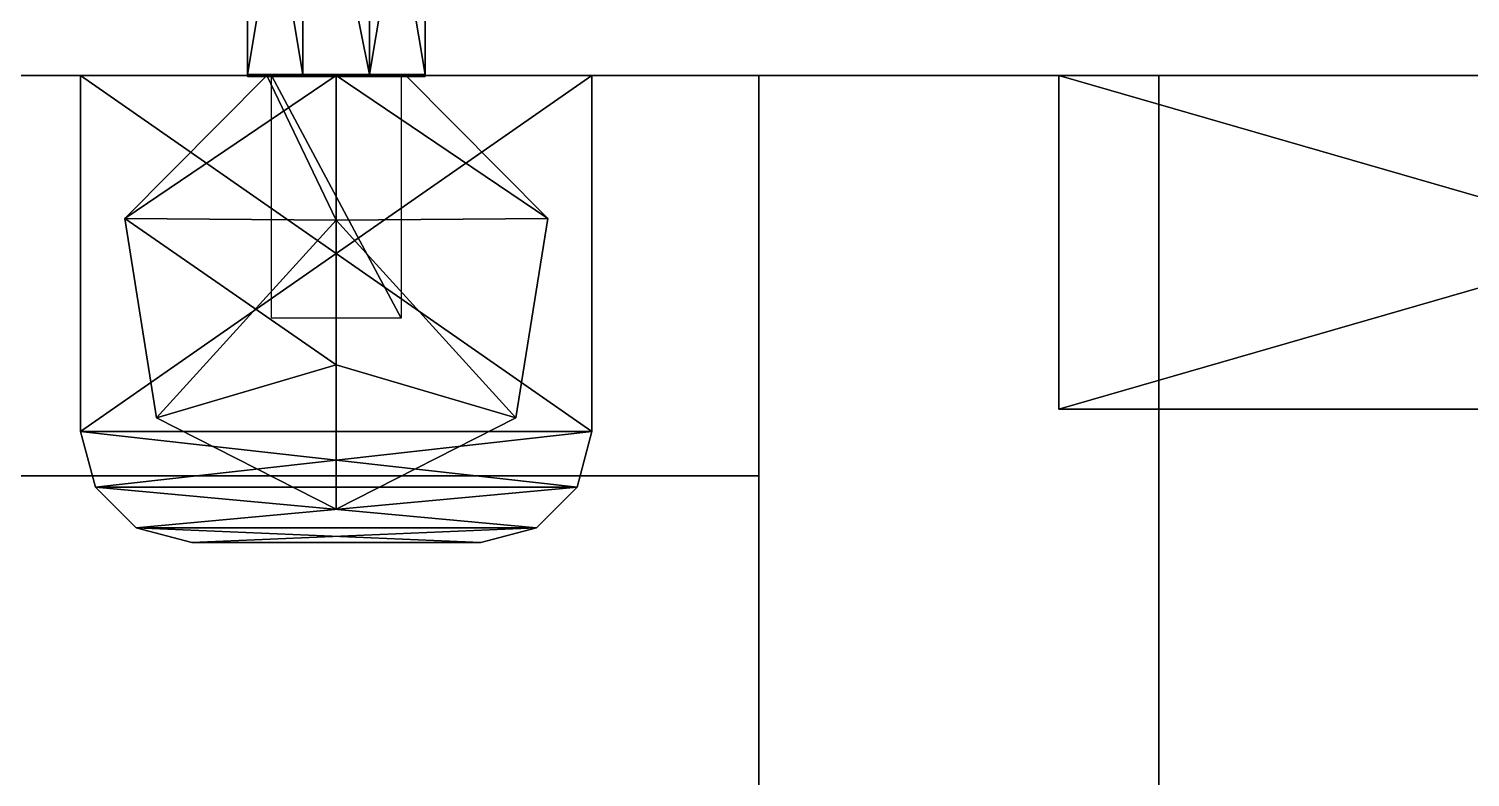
# Model space of a CAD drawing. Extents: x 0 to 4956, y -4930 to 0.
# Drawn here: x 559.2 to 624, y -2623.5 to -2589.9 of the extents above; entities that cross this region are included whole.
import ezdxf

# ---------------------------------------------------------------- set-up
doc = ezdxf.new("R2010")
doc.units = 0
for name, color, linetype in [('LAYER0', 7, 'CONTINUOUS'), ('LAYER144', 7, 'CONTINUOUS'), ('LAYER148', 7, 'CONTINUOUS'), ('LAYER163', 7, 'CONTINUOUS'), ('LAYER216', 7, 'CONTINUOUS'), ('LAYER217', 7, 'CONTINUOUS'), ('LAYER218', 254, 'CONTINUOUS'), ('LAYER244', 7, 'CONTINUOUS'), ('LAYER245', 7, 'CONTINUOUS'), ('LAYER246', 254, 'CONTINUOUS'), ('LAYER373', 253, 'CONTINUOUS'), ('LAYER375', 253, 'CONTINUOUS'), ('LAYER377', 253, 'CONTINUOUS'), ('LAYER379', 253, 'CONTINUOUS'), ('LAYER381', 253, 'CONTINUOUS'), ('LAYER430', 7, 'CONTINUOUS'), ('LAYER431', 7, 'CONTINUOUS')]:
    doc.layers.add(name, color=color, linetype=linetype)

msp = doc.modelspace()

# ---------------------------------------------------------------- linework, layer by layer
at = {"layer": 'LAYER0', "invisible_edges": 1}
for points in [[(4956, 0), (0, -4930), (0, 0), (4956, 0)], [(4956, -4930, 5), (0, 0, 5), (0, -4930, 5), (4956, -4930, 5)], [(0, 0, 5), (4956, -4930, 5), (4956, 0, 5), (0, 0, 5)], [(0, -4930), (4956, 0), (4956, -4930), (0, -4930)]]:
    msp.add_3dface(points, dxfattribs=at)
at = {"layer": 'LAYER144', "invisible_edges": 1}
for points in [[(120, -2592, 5), (670, -2574, 5), (670, -2592, 5), (120, -2592, 5)], [(670, -2574, 5), (120, -2592, 5), (120, -2574, 5), (670, -2574, 5)], [(120, -2574, 2545), (670, -2592, 2545), (670, -2574, 2545), (120, -2574, 2545)], [(670, -2592, 2545), (120, -2574, 2545), (120, -2592, 2545), (670, -2592, 2545)], [(670, -2592, 2545), (120, -2592, 5), (670, -2592, 5), (670, -2592, 2545)], [(120, -2592, 5), (670, -2592, 2545), (120, -2592, 2545), (120, -2592, 5)]]:
    msp.add_3dface(points, dxfattribs=at)
at = {"layer": 'LAYER148', "invisible_edges": 1}
for points in [[(120, -2592, 85), (670, -3372, 85), (120, -3372, 85), (120, -2592, 85)], [(670, -3372, 85), (120, -2592, 85), (670, -2592, 85), (670, -3372, 85)], [(120, -2592, 85), (670, -2592, 103), (670, -2592, 85), (120, -2592, 85)], [(670, -2592, 103), (120, -2592, 85), (120, -2592, 103), (670, -2592, 103)], [(670, -2592, 103), (120, -3372, 103), (670, -3372, 103), (670, -2592, 103)], [(120, -3372, 103), (670, -2592, 103), (120, -2592, 103), (120, -3372, 103)]]:
    msp.add_3dface(points, dxfattribs=at)
at = {"layer": 'LAYER163', "invisible_edges": 1}
for points in [[(120, -3372, 2544), (670, -2592, 2544), (120, -2592, 2544), (120, -3372, 2544)], [(670, -2592, 2544), (120, -3372, 2544), (670, -3372, 2544), (670, -2592, 2544)], [(120, -2592, 2526), (670, -2592, 2544), (670, -2592, 2526), (120, -2592, 2526)], [(670, -2592, 2544), (120, -2592, 2526), (120, -2592, 2544), (670, -2592, 2544)], [(670, -3372, 2526), (120, -2592, 2526), (670, -2592, 2526), (670, -3372, 2526)], [(120, -2592, 2526), (670, -3372, 2526), (120, -3372, 2526), (120, -2592, 2526)]]:
    msp.add_3dface(points, dxfattribs=at)
at = {"layer": 'LAYER216', "invisible_edges": 1}
for points in [[(144.6, -3372, 1989), (610, -2592, 1989), (144.6, -2592, 1989), (144.6, -3372, 1989)], [(610, -2592, 1989), (144.6, -3372, 1989), (610, -3372, 1989), (610, -2592, 1989)], [(144.6, -2592, 1971), (610, -2592, 1989), (610, -2592, 1971), (144.6, -2592, 1971)], [(610, -2592, 1989), (144.6, -2592, 1971), (144.6, -2592, 1989), (610, -2592, 1989)], [(610, -3372, 1971), (144.6, -2592, 1971), (610, -2592, 1971), (610, -3372, 1971)], [(144.6, -2592, 1971), (610, -3372, 1971), (144.6, -3372, 1971), (144.6, -2592, 1971)], [(610, -3372, 1971), (610, -2592, 1989), (610, -3372, 1989), (610, -3372, 1971)], [(610, -2592, 1989), (610, -3372, 1971), (610, -2592, 1971), (610, -2592, 1989)]]:
    msp.add_3dface(points, dxfattribs=at)
at = {"layer": 'LAYER217'}
for points in [[(584.5, -2592, 1969.01), (584.5, -2608, 1969.01), (561.5, -2592, 1969.01), (584.5, -2592, 1969.01)], [(561.5, -2592, 1969.01), (584.5, -2608, 1969.01), (561.5, -2608, 1969.01), (561.5, -2592, 1969.01)], [(584.5, -2592, 1971), (584.5, -2608, 1971), (561.5, -2592, 1971), (584.5, -2592, 1971)], [(561.5, -2592, 1971), (584.5, -2608, 1971), (561.5, -2608, 1971), (561.5, -2592, 1971)], [(561.5, -2608, 1969.01), (561.5, -2592, 1969.01), (561.5, -2608, 1971), (561.5, -2608, 1969.01)], [(561.5, -2608, 1971), (561.5, -2592, 1969.01), (561.5, -2592, 1971), (561.5, -2608, 1971)], [(561.5, -2592, 1969.01), (561.5, -2592, 1971), (584.5, -2592, 1969.01), (561.5, -2592, 1969.01)], [(584.5, -2592, 1969.01), (561.5, -2592, 1971), (584.5, -2592, 1971), (584.5, -2592, 1969.01)], [(561.5, -2608, 1969.01), (561.5, -2592, 1969.01), (584.5, -2608, 1969.01), (561.5, -2608, 1969.01)], [(584.5, -2608, 1969.01), (561.5, -2592, 1969.01), (584.5, -2592, 1969.01), (584.5, -2608, 1969.01)], [(561.5, -2608, 1969.01), (561.5, -2608, 1971), (561.5, -2592, 1969.01), (561.5, -2608, 1969.01)], [(561.5, -2592, 1969.01), (561.5, -2608, 1971), (561.5, -2592, 1971), (561.5, -2592, 1969.01)], [(584.5, -2592, 1969.01), (584.5, -2592, 1971), (561.5, -2592, 1969.01), (584.5, -2592, 1969.01)], [(561.5, -2592, 1969.01), (584.5, -2592, 1971), (561.5, -2592, 1971), (561.5, -2592, 1969.01)], [(584.5, -2608, 1971), (584.5, -2592, 1971), (561.5, -2608, 1971), (584.5, -2608, 1971)], [(561.5, -2608, 1971), (584.5, -2592, 1971), (561.5, -2592, 1971), (561.5, -2608, 1971)], [(563.4824, -2598.431, 1985), (573, -2598.5, 1985), (569.8775, -2592, 1985), (563.4824, -2598.431, 1985)], [(563.4824, -2598.431, 1985), (569.8775, -2592, 1985), (563.4824, -2598.431, 1971), (563.4824, -2598.431, 1985)], [(563.4824, -2598.431, 1971), (569.8775, -2592, 1985), (569.8775, -2592, 1971), (563.4824, -2598.431, 1971)], [(569.8775, -2592, 1971), (569.8775, -2592, 1985), (563.4824, -2598.431, 1971), (569.8775, -2592, 1971)], [(563.4824, -2598.431, 1971), (569.8775, -2592, 1985), (563.4824, -2598.431, 1985), (563.4824, -2598.431, 1971)], [(573, -2598.5, 1985), (563.4824, -2598.431, 1985), (573, -2592, 1985), (573, -2598.5, 1985)], [(573, -2592, 1985), (563.4824, -2598.431, 1985), (569.8775, -2592, 1985), (573, -2592, 1985)], [(576.1225, -2592, 1971), (569.8775, -2592, 1971), (576.1225, -2592, 1985), (576.1225, -2592, 1971)], [(576.1225, -2592, 1985), (569.8775, -2592, 1971), (569.8775, -2592, 1985), (576.1225, -2592, 1985)], [(569.8775, -2592, 1985), (573, -2598.5, 1985), (573, -2592, 1985), (569.8775, -2592, 1985)], [(576.1225, -2592, 1971), (576.1225, -2592, 1985), (569.8775, -2592, 1971), (576.1225, -2592, 1971)], [(569.8775, -2592, 1971), (576.1225, -2592, 1985), (569.8775, -2592, 1985), (569.8775, -2592, 1971)], [(570.0802, -2602.908, 1969), (570.0802, -2592, 1969), (575.9198, -2602.908, 1969), (570.0802, -2602.908, 1969)], [(575.9198, -2602.908, 1969), (570.0802, -2592, 1969), (575.9198, -2592, 1969), (575.9198, -2602.908, 1969)], [(573, -2598.5, 1985), (582.5176, -2598.431, 1985), (573, -2592, 1985), (573, -2598.5, 1985)], [(573, -2592, 1985), (582.5176, -2598.431, 1985), (576.1225, -2592, 1985), (573, -2592, 1985)], [(573, -2598.5, 1985), (582.5176, -2598.431, 1985), (573, -2592, 1985), (573, -2598.5, 1985)], [(573, -2592, 1985), (582.5176, -2598.431, 1985), (576.1225, -2592, 1985), (573, -2592, 1985)], [(576.1225, -2592, 1971), (576.1225, -2592, 1985), (582.5176, -2598.431, 1971), (576.1225, -2592, 1971)], [(582.5176, -2598.431, 1971), (576.1225, -2592, 1985), (582.5176, -2598.431, 1985), (582.5176, -2598.431, 1971)], [(582.5176, -2598.431, 1971), (582.5176, -2598.431, 1985), (576.1225, -2592, 1971), (582.5176, -2598.431, 1971)], [(576.1225, -2592, 1971), (582.5176, -2598.431, 1985), (576.1225, -2592, 1985), (576.1225, -2592, 1971)], [(584.5, -2592, 1969.01), (584.5, -2592, 1971), (584.5, -2608, 1969.01), (584.5, -2592, 1969.01)], [(584.5, -2608, 1969.01), (584.5, -2592, 1971), (584.5, -2608, 1971), (584.5, -2608, 1969.01)], [(584.5, -2608, 1971), (584.5, -2608, 1969.01), (584.5, -2592, 1971), (584.5, -2608, 1971)], [(584.5, -2592, 1971), (584.5, -2608, 1969.01), (584.5, -2592, 1969.01), (584.5, -2592, 1971)], [(564.9165, -2607.387, 1985), (573, -2605, 1985), (563.4824, -2598.431, 1985), (564.9165, -2607.387, 1985)], [(563.4824, -2598.431, 1985), (573, -2605, 1985), (573, -2598.5, 1985), (563.4824, -2598.431, 1985)], [(564.9165, -2607.387, 1985), (563.4824, -2598.431, 1985), (564.9165, -2607.387, 1971), (564.9165, -2607.387, 1985)], [(564.9165, -2607.387, 1971), (563.4824, -2598.431, 1985), (563.4824, -2598.431, 1971), (564.9165, -2607.387, 1971)], [(563.4824, -2598.431, 1971), (563.4824, -2598.431, 1985), (564.9165, -2607.387, 1971), (563.4824, -2598.431, 1971)], [(564.9165, -2607.387, 1971), (563.4824, -2598.431, 1985), (564.9165, -2607.387, 1985), (564.9165, -2607.387, 1971)], [(573, -2598.5, 1985), (564.9165, -2607.387, 1985), (563.4824, -2598.431, 1985), (573, -2598.5, 1985)], [(573, -2605, 1985), (564.9165, -2607.387, 1985), (573, -2598.5, 1985), (573, -2605, 1985)], [(573, -2598.5, 1985), (581.0835, -2607.387, 1985), (582.5176, -2598.431, 1985), (573, -2598.5, 1985)], [(573, -2598.5, 1985), (581.0835, -2607.387, 1985), (582.5176, -2598.431, 1985), (573, -2598.5, 1985)], [(573, -2605, 1985), (581.0835, -2607.387, 1985), (573, -2598.5, 1985), (573, -2605, 1985)], [(573, -2605, 1985), (581.0835, -2607.387, 1985), (573, -2598.5, 1985), (573, -2605, 1985)], [(581.0835, -2607.387, 1971), (582.5176, -2598.431, 1971), (581.0835, -2607.387, 1985), (581.0835, -2607.387, 1971)], [(581.0835, -2607.387, 1985), (582.5176, -2598.431, 1971), (582.5176, -2598.431, 1985), (581.0835, -2607.387, 1985)], [(581.0835, -2607.387, 1971), (581.0835, -2607.387, 1985), (582.5176, -2598.431, 1971), (581.0835, -2607.387, 1971)], [(582.5176, -2598.431, 1971), (581.0835, -2607.387, 1985), (582.5176, -2598.431, 1985), (582.5176, -2598.431, 1971)], [(573, -2611.5, 1985), (573, -2605, 1985), (564.9165, -2607.387, 1985), (573, -2611.5, 1985)], [(573, -2605, 1985), (573, -2611.5, 1985), (564.9165, -2607.387, 1985), (573, -2605, 1985)], [(573, -2611.5, 1985), (581.0835, -2607.387, 1985), (573, -2605, 1985), (573, -2611.5, 1985)], [(573, -2605, 1985), (573, -2611.5, 1985), (581.0835, -2607.387, 1985), (573, -2605, 1985)], [(573, -2611.5, 1985), (564.9165, -2607.387, 1985), (573, -2611.5, 1971), (573, -2611.5, 1985)], [(573, -2611.5, 1971), (564.9165, -2607.387, 1985), (564.9165, -2607.387, 1971), (573, -2611.5, 1971)], [(564.9165, -2607.387, 1971), (564.9165, -2607.387, 1985), (573, -2611.5, 1971), (564.9165, -2607.387, 1971)], [(573, -2611.5, 1971), (564.9165, -2607.387, 1985), (573, -2611.5, 1985), (573, -2611.5, 1971)], [(573, -2611.5, 1971), (581.0835, -2607.387, 1971), (573, -2611.5, 1985), (573, -2611.5, 1971)], [(573, -2611.5, 1985), (581.0835, -2607.387, 1971), (581.0835, -2607.387, 1985), (573, -2611.5, 1985)], [(573, -2611.5, 1971), (573, -2611.5, 1985), (581.0835, -2607.387, 1971), (573, -2611.5, 1971)], [(581.0835, -2607.387, 1971), (573, -2611.5, 1985), (581.0835, -2607.387, 1985), (581.0835, -2607.387, 1971)], [(562.1699, -2610.5, 1971), (561.5, -2608, 1971), (562.1699, -2610.5, 1969.01), (562.1699, -2610.5, 1971)], [(562.1699, -2610.5, 1969.01), (561.5, -2608, 1971), (561.5, -2608, 1969.01), (562.1699, -2610.5, 1969.01)], [(584.5, -2608, 1969.01), (562.1699, -2610.5, 1969.01), (561.5, -2608, 1969.01), (584.5, -2608, 1969.01)], [(562.1699, -2610.5, 1971), (584.5, -2608, 1971), (561.5, -2608, 1971), (562.1699, -2610.5, 1971)], [(584.5, -2608, 1969.01), (561.5, -2608, 1969.01), (583.8301, -2610.5, 1969.01), (584.5, -2608, 1969.01)], [(583.8301, -2610.5, 1969.01), (561.5, -2608, 1969.01), (562.1699, -2610.5, 1969.01), (583.8301, -2610.5, 1969.01)], [(584.5, -2608, 1971), (561.5, -2608, 1971), (583.8301, -2610.5, 1971), (584.5, -2608, 1971)], [(583.8301, -2610.5, 1971), (561.5, -2608, 1971), (562.1699, -2610.5, 1971), (583.8301, -2610.5, 1971)], [(562.1699, -2610.5, 1969.01), (562.1699, -2610.5, 1971), (561.5, -2608, 1969.01), (562.1699, -2610.5, 1969.01)], [(561.5, -2608, 1969.01), (562.1699, -2610.5, 1971), (561.5, -2608, 1971), (561.5, -2608, 1969.01)], [(583.8301, -2610.5, 1969.01), (562.1699, -2610.5, 1969.01), (584.5, -2608, 1969.01), (583.8301, -2610.5, 1969.01)], [(583.8301, -2610.5, 1971), (584.5, -2608, 1971), (562.1699, -2610.5, 1971), (583.8301, -2610.5, 1971)], [(583.8301, -2610.5, 1969.01), (584.5, -2608, 1969.01), (583.8301, -2610.5, 1971), (583.8301, -2610.5, 1969.01)], [(583.8301, -2610.5, 1971), (584.5, -2608, 1969.01), (584.5, -2608, 1971), (583.8301, -2610.5, 1971)], [(583.8301, -2610.5, 1969.01), (583.8301, -2610.5, 1971), (584.5, -2608, 1969.01), (583.8301, -2610.5, 1969.01)], [(584.5, -2608, 1969.01), (583.8301, -2610.5, 1971), (584.5, -2608, 1971), (584.5, -2608, 1969.01)], [(564, -2612.33, 1971), (562.1699, -2610.5, 1971), (564, -2612.33, 1969.01), (564, -2612.33, 1971)], [(564, -2612.33, 1969.01), (562.1699, -2610.5, 1971), (562.1699, -2610.5, 1969.01), (564, -2612.33, 1969.01)], [(564, -2612.33, 1969.01), (562.1699, -2610.5, 1969.01), (582, -2612.33, 1969.01), (564, -2612.33, 1969.01)], [(582, -2612.33, 1969.01), (562.1699, -2610.5, 1969.01), (583.8301, -2610.5, 1969.01), (582, -2612.33, 1969.01)], [(564, -2612.33, 1971), (583.8301, -2610.5, 1971), (562.1699, -2610.5, 1971), (564, -2612.33, 1971)], [(583.8301, -2610.5, 1969.01), (562.1699, -2610.5, 1969.01), (582, -2612.33, 1969.01), (583.8301, -2610.5, 1969.01)], [(582, -2612.33, 1969.01), (562.1699, -2610.5, 1969.01), (564, -2612.33, 1969.01), (582, -2612.33, 1969.01)], [(583.8301, -2610.5, 1971), (562.1699, -2610.5, 1971), (582, -2612.33, 1971), (583.8301, -2610.5, 1971)], [(582, -2612.33, 1971), (562.1699, -2610.5, 1971), (564, -2612.33, 1971), (582, -2612.33, 1971)], [(564, -2612.33, 1969.01), (564, -2612.33, 1971), (562.1699, -2610.5, 1969.01), (564, -2612.33, 1969.01)], [(562.1699, -2610.5, 1969.01), (564, -2612.33, 1971), (562.1699, -2610.5, 1971), (562.1699, -2610.5, 1969.01)], [(582, -2612.33, 1971), (583.8301, -2610.5, 1971), (564, -2612.33, 1971), (582, -2612.33, 1971)], [(582, -2612.33, 1969.01), (583.8301, -2610.5, 1969.01), (582, -2612.33, 1971), (582, -2612.33, 1969.01)], [(582, -2612.33, 1971), (583.8301, -2610.5, 1969.01), (583.8301, -2610.5, 1971), (582, -2612.33, 1971)], [(582, -2612.33, 1969.01), (582, -2612.33, 1971), (583.8301, -2610.5, 1969.01), (582, -2612.33, 1969.01)], [(583.8301, -2610.5, 1969.01), (582, -2612.33, 1971), (583.8301, -2610.5, 1971), (583.8301, -2610.5, 1969.01)], [(566.5, -2613, 1971), (564, -2612.33, 1971), (566.5, -2613, 1969.01), (566.5, -2613, 1971)], [(566.5, -2613, 1969.01), (564, -2612.33, 1971), (564, -2612.33, 1969.01), (566.5, -2613, 1969.01)], [(566.5, -2613, 1969.01), (564, -2612.33, 1969.01), (579.5, -2613, 1969.01), (566.5, -2613, 1969.01)], [(579.5, -2613, 1969.01), (564, -2612.33, 1969.01), (582, -2612.33, 1969.01), (579.5, -2613, 1969.01)], [(566.5, -2613, 1971), (582, -2612.33, 1971), (564, -2612.33, 1971), (566.5, -2613, 1971)], [(582, -2612.33, 1969.01), (564, -2612.33, 1969.01), (579.5, -2613, 1969.01), (582, -2612.33, 1969.01)], [(579.5, -2613, 1969.01), (564, -2612.33, 1969.01), (566.5, -2613, 1969.01), (579.5, -2613, 1969.01)], [(582, -2612.33, 1971), (564, -2612.33, 1971), (579.5, -2613, 1971), (582, -2612.33, 1971)], [(579.5, -2613, 1971), (564, -2612.33, 1971), (566.5, -2613, 1971), (579.5, -2613, 1971)], [(566.5, -2613, 1969.01), (566.5, -2613, 1971), (564, -2612.33, 1969.01), (566.5, -2613, 1969.01)], [(564, -2612.33, 1969.01), (566.5, -2613, 1971), (564, -2612.33, 1971), (564, -2612.33, 1969.01)], [(579.5, -2613, 1971), (582, -2612.33, 1971), (566.5, -2613, 1971), (579.5, -2613, 1971)], [(579.5, -2613, 1969.01), (582, -2612.33, 1969.01), (579.5, -2613, 1971), (579.5, -2613, 1969.01)], [(579.5, -2613, 1971), (582, -2612.33, 1969.01), (582, -2612.33, 1971), (579.5, -2613, 1971)], [(579.5, -2613, 1969.01), (579.5, -2613, 1971), (582, -2612.33, 1969.01), (579.5, -2613, 1969.01)], [(582, -2612.33, 1969.01), (579.5, -2613, 1971), (582, -2612.33, 1971), (582, -2612.33, 1969.01)], [(579.5, -2613, 1971), (579.5, -2613, 1969.01), (566.5, -2613, 1971), (579.5, -2613, 1971)], [(566.5, -2613, 1971), (579.5, -2613, 1969.01), (566.5, -2613, 1969.01), (566.5, -2613, 1971)], [(579.5, -2613, 1969.01), (579.5, -2613, 1971), (566.5, -2613, 1969.01), (579.5, -2613, 1969.01)], [(566.5, -2613, 1969.01), (579.5, -2613, 1971), (566.5, -2613, 1971), (566.5, -2613, 1969.01)]]:
    msp.add_3dface(points, dxfattribs=at)
at = {"layer": 'LAYER218'}
for points in [[(571.5, -2577.05, 1979.83), (569, -2577.05, 1976.5), (571.5, -2591.95, 1979.83), (571.5, -2577.05, 1979.83)], [(571.5, -2591.95, 1979.83), (569, -2577.05, 1976.5), (569, -2591.95, 1976.5), (571.5, -2591.95, 1979.83)], [(569, -2577.05, 1976.5), (571.5, -2577.05, 1973.17), (569, -2591.95, 1976.5), (569, -2577.05, 1976.5)], [(569, -2591.95, 1976.5), (571.5, -2577.05, 1973.17), (571.5, -2591.95, 1973.17), (569, -2591.95, 1976.5)], [(571.5, -2591.95, 1979.83), (574.5, -2591.95, 1979.83), (571.5, -2577.05, 1979.83), (571.5, -2591.95, 1979.83)], [(571.5, -2577.05, 1979.83), (574.5, -2591.95, 1979.83), (574.5, -2577.05, 1979.83), (571.5, -2577.05, 1979.83)], [(574.5, -2577.05, 1973.17), (574.5, -2591.95, 1973.17), (571.5, -2577.05, 1973.17), (574.5, -2577.05, 1973.17)], [(571.5, -2577.05, 1973.17), (574.5, -2591.95, 1973.17), (571.5, -2591.95, 1973.17), (571.5, -2577.05, 1973.17)], [(574.5, -2591.95, 1979.83), (577, -2591.95, 1976.5), (574.5, -2577.05, 1979.83), (574.5, -2591.95, 1979.83)], [(574.5, -2577.05, 1979.83), (577, -2591.95, 1976.5), (577, -2577.05, 1976.5), (574.5, -2577.05, 1979.83)], [(577, -2591.95, 1976.5), (574.5, -2591.95, 1973.17), (577, -2577.05, 1976.5), (577, -2591.95, 1976.5)], [(577, -2577.05, 1976.5), (574.5, -2591.95, 1973.17), (574.5, -2577.05, 1973.17), (577, -2577.05, 1976.5)], [(571.5, -2591.95, 1979.83), (569, -2591.95, 1976.5), (571.5, -2592.05, 1979.83), (571.5, -2591.95, 1979.83)], [(571.5, -2592.05, 1979.83), (569, -2591.95, 1976.5), (569, -2592.05, 1976.5), (571.5, -2592.05, 1979.83)], [(569, -2591.95, 1976.5), (571.5, -2591.95, 1973.17), (569, -2592.05, 1976.5), (569, -2591.95, 1976.5)], [(569, -2592.05, 1976.5), (571.5, -2591.95, 1973.17), (571.5, -2592.05, 1973.17), (569, -2592.05, 1976.5)], [(577, -2591.95, 1972.5), (577, -2592.05, 1972.5), (569, -2591.95, 1972.5), (577, -2591.95, 1972.5)], [(569, -2591.95, 1972.5), (577, -2592.05, 1972.5), (569, -2592.05, 1972.5), (569, -2591.95, 1972.5)], [(569, -2591.95, 1980.5), (569, -2592.05, 1980.5), (577, -2591.95, 1980.5), (569, -2591.95, 1980.5)], [(577, -2591.95, 1980.5), (569, -2592.05, 1980.5), (577, -2592.05, 1980.5), (577, -2591.95, 1980.5)], [(569, -2592.05, 1972.5), (569, -2592.05, 1980.5), (569, -2591.95, 1972.5), (569, -2592.05, 1972.5)], [(569, -2591.95, 1972.5), (569, -2592.05, 1980.5), (569, -2591.95, 1980.5), (569, -2591.95, 1972.5)], [(577, -2591.95, 1980.5), (577, -2591.95, 1972.5), (569, -2591.95, 1980.5), (577, -2591.95, 1980.5)], [(569, -2591.95, 1980.5), (577, -2591.95, 1972.5), (569, -2591.95, 1972.5), (569, -2591.95, 1980.5)], [(569, -2592.05, 1980.5), (569, -2592.05, 1972.5), (577, -2592.05, 1980.5), (569, -2592.05, 1980.5)], [(577, -2592.05, 1980.5), (569, -2592.05, 1972.5), (577, -2592.05, 1972.5), (577, -2592.05, 1980.5)], [(574.5, -2592.05, 1979.83), (574.5, -2591.95, 1979.83), (571.5, -2592.05, 1979.83), (574.5, -2592.05, 1979.83)], [(571.5, -2592.05, 1979.83), (574.5, -2591.95, 1979.83), (571.5, -2591.95, 1979.83), (571.5, -2592.05, 1979.83)], [(574.5, -2591.95, 1973.17), (574.5, -2592.05, 1973.17), (571.5, -2591.95, 1973.17), (574.5, -2591.95, 1973.17)], [(571.5, -2591.95, 1973.17), (574.5, -2592.05, 1973.17), (571.5, -2592.05, 1973.17), (571.5, -2591.95, 1973.17)], [(574.5, -2592.05, 1979.83), (577, -2592.05, 1976.5), (574.5, -2591.95, 1979.83), (574.5, -2592.05, 1979.83)], [(574.5, -2591.95, 1979.83), (577, -2592.05, 1976.5), (577, -2591.95, 1976.5), (574.5, -2591.95, 1979.83)], [(577, -2592.05, 1976.5), (574.5, -2592.05, 1973.17), (577, -2591.95, 1976.5), (577, -2592.05, 1976.5)], [(577, -2591.95, 1976.5), (574.5, -2592.05, 1973.17), (574.5, -2591.95, 1973.17), (577, -2591.95, 1976.5)], [(577, -2592.05, 1980.5), (577, -2592.05, 1972.5), (577, -2591.95, 1980.5), (577, -2592.05, 1980.5)], [(577, -2591.95, 1980.5), (577, -2592.05, 1972.5), (577, -2591.95, 1972.5), (577, -2591.95, 1980.5)]]:
    msp.add_3dface(points, dxfattribs=at)
at = {"layer": 'LAYER244', "invisible_edges": 1}
for points in [[(144.6, -3372, 871), (610, -2592, 871), (144.6, -2592, 871), (144.6, -3372, 871)], [(610, -2592, 871), (144.6, -3372, 871), (610, -3372, 871), (610, -2592, 871)], [(144.6, -2592, 853), (610, -2592, 871), (610, -2592, 853), (144.6, -2592, 853)], [(610, -2592, 871), (144.6, -2592, 853), (144.6, -2592, 871), (610, -2592, 871)], [(610, -3372, 853), (144.6, -2592, 853), (610, -2592, 853), (610, -3372, 853)], [(144.6, -2592, 853), (610, -3372, 853), (144.6, -3372, 853), (144.6, -2592, 853)], [(610, -3372, 853), (610, -2592, 871), (610, -3372, 871), (610, -3372, 853)], [(610, -2592, 871), (610, -3372, 853), (610, -2592, 853), (610, -2592, 871)]]:
    msp.add_3dface(points, dxfattribs=at)
at = {"layer": 'LAYER245'}
for points in [[(584.5, -2592, 851.01), (584.5, -2608, 851.01), (561.5, -2592, 851.01), (584.5, -2592, 851.01)], [(561.5, -2592, 851.01), (584.5, -2608, 851.01), (561.5, -2608, 851.01), (561.5, -2592, 851.01)], [(584.5, -2592, 853), (584.5, -2608, 853), (561.5, -2592, 853), (584.5, -2592, 853)], [(561.5, -2592, 853), (584.5, -2608, 853), (561.5, -2608, 853), (561.5, -2592, 853)], [(561.5, -2608, 851.01), (561.5, -2592, 851.01), (561.5, -2608, 853), (561.5, -2608, 851.01)], [(561.5, -2608, 853), (561.5, -2592, 851.01), (561.5, -2592, 853), (561.5, -2608, 853)], [(561.5, -2592, 851.01), (561.5, -2592, 853), (584.5, -2592, 851.01), (561.5, -2592, 851.01)], [(584.5, -2592, 851.01), (561.5, -2592, 853), (584.5, -2592, 853), (584.5, -2592, 851.01)], [(561.5, -2608, 851.01), (561.5, -2592, 851.01), (584.5, -2608, 851.01), (561.5, -2608, 851.01)], [(584.5, -2608, 851.01), (561.5, -2592, 851.01), (584.5, -2592, 851.01), (584.5, -2608, 851.01)], [(561.5, -2608, 851.01), (561.5, -2608, 853), (561.5, -2592, 851.01), (561.5, -2608, 851.01)], [(561.5, -2592, 851.01), (561.5, -2608, 853), (561.5, -2592, 853), (561.5, -2592, 851.01)], [(584.5, -2592, 851.01), (584.5, -2592, 853), (561.5, -2592, 851.01), (584.5, -2592, 851.01)], [(561.5, -2592, 851.01), (584.5, -2592, 853), (561.5, -2592, 853), (561.5, -2592, 851.01)], [(584.5, -2608, 853), (584.5, -2592, 853), (561.5, -2608, 853), (584.5, -2608, 853)], [(561.5, -2608, 853), (584.5, -2592, 853), (561.5, -2592, 853), (561.5, -2608, 853)], [(563.4824, -2598.431, 867), (573, -2598.5, 867), (569.8775, -2592, 867), (563.4824, -2598.431, 867)], [(563.4824, -2598.431, 867), (569.8775, -2592, 867), (563.4824, -2598.431, 853), (563.4824, -2598.431, 867)], [(563.4824, -2598.431, 853), (569.8775, -2592, 867), (569.8775, -2592, 853), (563.4824, -2598.431, 853)], [(569.8775, -2592, 853), (569.8775, -2592, 867), (563.4824, -2598.431, 853), (569.8775, -2592, 853)], [(563.4824, -2598.431, 853), (569.8775, -2592, 867), (563.4824, -2598.431, 867), (563.4824, -2598.431, 853)], [(573, -2598.5, 867), (563.4824, -2598.431, 867), (573, -2592, 867), (573, -2598.5, 867)], [(573, -2592, 867), (563.4824, -2598.431, 867), (569.8775, -2592, 867), (573, -2592, 867)], [(576.1225, -2592, 853), (569.8775, -2592, 853), (576.1225, -2592, 867), (576.1225, -2592, 853)], [(576.1225, -2592, 867), (569.8775, -2592, 853), (569.8775, -2592, 867), (576.1225, -2592, 867)], [(569.8775, -2592, 867), (573, -2598.5, 867), (573, -2592, 867), (569.8775, -2592, 867)], [(576.1225, -2592, 853), (576.1225, -2592, 867), (569.8775, -2592, 853), (576.1225, -2592, 853)], [(569.8775, -2592, 853), (576.1225, -2592, 867), (569.8775, -2592, 867), (569.8775, -2592, 853)], [(570.0802, -2602.908, 851), (570.0802, -2592, 851), (575.9198, -2602.908, 851), (570.0802, -2602.908, 851)], [(575.9198, -2602.908, 851), (570.0802, -2592, 851), (575.9198, -2592, 851), (575.9198, -2602.908, 851)], [(573, -2598.5, 867), (582.5176, -2598.431, 867), (573, -2592, 867), (573, -2598.5, 867)], [(573, -2592, 867), (582.5176, -2598.431, 867), (576.1225, -2592, 867), (573, -2592, 867)], [(573, -2598.5, 867), (582.5176, -2598.431, 867), (573, -2592, 867), (573, -2598.5, 867)], [(573, -2592, 867), (582.5176, -2598.431, 867), (576.1225, -2592, 867), (573, -2592, 867)], [(576.1225, -2592, 853), (576.1225, -2592, 867), (582.5176, -2598.431, 853), (576.1225, -2592, 853)], [(582.5176, -2598.431, 853), (576.1225, -2592, 867), (582.5176, -2598.431, 867), (582.5176, -2598.431, 853)], [(582.5176, -2598.431, 853), (582.5176, -2598.431, 867), (576.1225, -2592, 853), (582.5176, -2598.431, 853)], [(576.1225, -2592, 853), (582.5176, -2598.431, 867), (576.1225, -2592, 867), (576.1225, -2592, 853)], [(584.5, -2592, 851.01), (584.5, -2592, 853), (584.5, -2608, 851.01), (584.5, -2592, 851.01)], [(584.5, -2608, 851.01), (584.5, -2592, 853), (584.5, -2608, 853), (584.5, -2608, 851.01)], [(584.5, -2608, 853), (584.5, -2608, 851.01), (584.5, -2592, 853), (584.5, -2608, 853)], [(584.5, -2592, 853), (584.5, -2608, 851.01), (584.5, -2592, 851.01), (584.5, -2592, 853)], [(564.9165, -2607.387, 867), (573, -2605, 867), (563.4824, -2598.431, 867), (564.9165, -2607.387, 867)], [(563.4824, -2598.431, 867), (573, -2605, 867), (573, -2598.5, 867), (563.4824, -2598.431, 867)], [(564.9165, -2607.387, 867), (563.4824, -2598.431, 867), (564.9165, -2607.387, 853), (564.9165, -2607.387, 867)], [(564.9165, -2607.387, 853), (563.4824, -2598.431, 867), (563.4824, -2598.431, 853), (564.9165, -2607.387, 853)], [(563.4824, -2598.431, 853), (563.4824, -2598.431, 867), (564.9165, -2607.387, 853), (563.4824, -2598.431, 853)], [(564.9165, -2607.387, 853), (563.4824, -2598.431, 867), (564.9165, -2607.387, 867), (564.9165, -2607.387, 853)], [(573, -2598.5, 867), (564.9165, -2607.387, 867), (563.4824, -2598.431, 867), (573, -2598.5, 867)], [(573, -2605, 867), (564.9165, -2607.387, 867), (573, -2598.5, 867), (573, -2605, 867)], [(573, -2598.5, 867), (581.0835, -2607.387, 867), (582.5176, -2598.431, 867), (573, -2598.5, 867)], [(573, -2598.5, 867), (581.0835, -2607.387, 867), (582.5176, -2598.431, 867), (573, -2598.5, 867)], [(573, -2605, 867), (581.0835, -2607.387, 867), (573, -2598.5, 867), (573, -2605, 867)], [(573, -2605, 867), (581.0835, -2607.387, 867), (573, -2598.5, 867), (573, -2605, 867)], [(581.0835, -2607.387, 853), (582.5176, -2598.431, 853), (581.0835, -2607.387, 867), (581.0835, -2607.387, 853)], [(581.0835, -2607.387, 867), (582.5176, -2598.431, 853), (582.5176, -2598.431, 867), (581.0835, -2607.387, 867)], [(581.0835, -2607.387, 853), (581.0835, -2607.387, 867), (582.5176, -2598.431, 853), (581.0835, -2607.387, 853)], [(582.5176, -2598.431, 853), (581.0835, -2607.387, 867), (582.5176, -2598.431, 867), (582.5176, -2598.431, 853)], [(573, -2611.5, 867), (573, -2605, 867), (564.9165, -2607.387, 867), (573, -2611.5, 867)], [(573, -2605, 867), (573, -2611.5, 867), (564.9165, -2607.387, 867), (573, -2605, 867)], [(573, -2611.5, 867), (581.0835, -2607.387, 867), (573, -2605, 867), (573, -2611.5, 867)], [(573, -2605, 867), (573, -2611.5, 867), (581.0835, -2607.387, 867), (573, -2605, 867)], [(573, -2611.5, 867), (564.9165, -2607.387, 867), (573, -2611.5, 853), (573, -2611.5, 867)], [(573, -2611.5, 853), (564.9165, -2607.387, 867), (564.9165, -2607.387, 853), (573, -2611.5, 853)], [(564.9165, -2607.387, 853), (564.9165, -2607.387, 867), (573, -2611.5, 853), (564.9165, -2607.387, 853)], [(573, -2611.5, 853), (564.9165, -2607.387, 867), (573, -2611.5, 867), (573, -2611.5, 853)], [(573, -2611.5, 853), (581.0835, -2607.387, 853), (573, -2611.5, 867), (573, -2611.5, 853)], [(573, -2611.5, 867), (581.0835, -2607.387, 853), (581.0835, -2607.387, 867), (573, -2611.5, 867)], [(573, -2611.5, 853), (573, -2611.5, 867), (581.0835, -2607.387, 853), (573, -2611.5, 853)], [(581.0835, -2607.387, 853), (573, -2611.5, 867), (581.0835, -2607.387, 867), (581.0835, -2607.387, 853)], [(562.1699, -2610.5, 853), (561.5, -2608, 853), (562.1699, -2610.5, 851.01), (562.1699, -2610.5, 853)], [(562.1699, -2610.5, 851.01), (561.5, -2608, 853), (561.5, -2608, 851.01), (562.1699, -2610.5, 851.01)], [(584.5, -2608, 851.01), (562.1699, -2610.5, 851.01), (561.5, -2608, 851.01), (584.5, -2608, 851.01)], [(562.1699, -2610.5, 853), (584.5, -2608, 853), (561.5, -2608, 853), (562.1699, -2610.5, 853)], [(584.5, -2608, 851.01), (561.5, -2608, 851.01), (583.8301, -2610.5, 851.01), (584.5, -2608, 851.01)], [(583.8301, -2610.5, 851.01), (561.5, -2608, 851.01), (562.1699, -2610.5, 851.01), (583.8301, -2610.5, 851.01)], [(584.5, -2608, 853), (561.5, -2608, 853), (583.8301, -2610.5, 853), (584.5, -2608, 853)], [(583.8301, -2610.5, 853), (561.5, -2608, 853), (562.1699, -2610.5, 853), (583.8301, -2610.5, 853)], [(562.1699, -2610.5, 851.01), (562.1699, -2610.5, 853), (561.5, -2608, 851.01), (562.1699, -2610.5, 851.01)], [(561.5, -2608, 851.01), (562.1699, -2610.5, 853), (561.5, -2608, 853), (561.5, -2608, 851.01)], [(583.8301, -2610.5, 851.01), (562.1699, -2610.5, 851.01), (584.5, -2608, 851.01), (583.8301, -2610.5, 851.01)], [(583.8301, -2610.5, 853), (584.5, -2608, 853), (562.1699, -2610.5, 853), (583.8301, -2610.5, 853)], [(583.8301, -2610.5, 851.01), (584.5, -2608, 851.01), (583.8301, -2610.5, 853), (583.8301, -2610.5, 851.01)], [(583.8301, -2610.5, 853), (584.5, -2608, 851.01), (584.5, -2608, 853), (583.8301, -2610.5, 853)], [(583.8301, -2610.5, 851.01), (583.8301, -2610.5, 853), (584.5, -2608, 851.01), (583.8301, -2610.5, 851.01)], [(584.5, -2608, 851.01), (583.8301, -2610.5, 853), (584.5, -2608, 853), (584.5, -2608, 851.01)], [(564, -2612.33, 853), (562.1699, -2610.5, 853), (564, -2612.33, 851.01), (564, -2612.33, 853)], [(564, -2612.33, 851.01), (562.1699, -2610.5, 853), (562.1699, -2610.5, 851.01), (564, -2612.33, 851.01)], [(564, -2612.33, 851.01), (562.1699, -2610.5, 851.01), (582, -2612.33, 851.01), (564, -2612.33, 851.01)], [(582, -2612.33, 851.01), (562.1699, -2610.5, 851.01), (583.8301, -2610.5, 851.01), (582, -2612.33, 851.01)], [(564, -2612.33, 853), (583.8301, -2610.5, 853), (562.1699, -2610.5, 853), (564, -2612.33, 853)], [(583.8301, -2610.5, 851.01), (562.1699, -2610.5, 851.01), (582, -2612.33, 851.01), (583.8301, -2610.5, 851.01)], [(582, -2612.33, 851.01), (562.1699, -2610.5, 851.01), (564, -2612.33, 851.01), (582, -2612.33, 851.01)], [(583.8301, -2610.5, 853), (562.1699, -2610.5, 853), (582, -2612.33, 853), (583.8301, -2610.5, 853)], [(582, -2612.33, 853), (562.1699, -2610.5, 853), (564, -2612.33, 853), (582, -2612.33, 853)], [(564, -2612.33, 851.01), (564, -2612.33, 853), (562.1699, -2610.5, 851.01), (564, -2612.33, 851.01)], [(562.1699, -2610.5, 851.01), (564, -2612.33, 853), (562.1699, -2610.5, 853), (562.1699, -2610.5, 851.01)], [(582, -2612.33, 853), (583.8301, -2610.5, 853), (564, -2612.33, 853), (582, -2612.33, 853)], [(582, -2612.33, 851.01), (583.8301, -2610.5, 851.01), (582, -2612.33, 853), (582, -2612.33, 851.01)], [(582, -2612.33, 853), (583.8301, -2610.5, 851.01), (583.8301, -2610.5, 853), (582, -2612.33, 853)], [(582, -2612.33, 851.01), (582, -2612.33, 853), (583.8301, -2610.5, 851.01), (582, -2612.33, 851.01)], [(583.8301, -2610.5, 851.01), (582, -2612.33, 853), (583.8301, -2610.5, 853), (583.8301, -2610.5, 851.01)], [(566.5, -2613, 853), (564, -2612.33, 853), (566.5, -2613, 851.01), (566.5, -2613, 853)], [(566.5, -2613, 851.01), (564, -2612.33, 853), (564, -2612.33, 851.01), (566.5, -2613, 851.01)], [(566.5, -2613, 851.01), (564, -2612.33, 851.01), (579.5, -2613, 851.01), (566.5, -2613, 851.01)], [(579.5, -2613, 851.01), (564, -2612.33, 851.01), (582, -2612.33, 851.01), (579.5, -2613, 851.01)], [(566.5, -2613, 853), (582, -2612.33, 853), (564, -2612.33, 853), (566.5, -2613, 853)], [(582, -2612.33, 851.01), (564, -2612.33, 851.01), (579.5, -2613, 851.01), (582, -2612.33, 851.01)], [(579.5, -2613, 851.01), (564, -2612.33, 851.01), (566.5, -2613, 851.01), (579.5, -2613, 851.01)], [(582, -2612.33, 853), (564, -2612.33, 853), (579.5, -2613, 853), (582, -2612.33, 853)], [(579.5, -2613, 853), (564, -2612.33, 853), (566.5, -2613, 853), (579.5, -2613, 853)], [(566.5, -2613, 851.01), (566.5, -2613, 853), (564, -2612.33, 851.01), (566.5, -2613, 851.01)], [(564, -2612.33, 851.01), (566.5, -2613, 853), (564, -2612.33, 853), (564, -2612.33, 851.01)], [(579.5, -2613, 853), (582, -2612.33, 853), (566.5, -2613, 853), (579.5, -2613, 853)], [(579.5, -2613, 851.01), (582, -2612.33, 851.01), (579.5, -2613, 853), (579.5, -2613, 851.01)], [(579.5, -2613, 853), (582, -2612.33, 851.01), (582, -2612.33, 853), (579.5, -2613, 853)], [(579.5, -2613, 851.01), (579.5, -2613, 853), (582, -2612.33, 851.01), (579.5, -2613, 851.01)], [(582, -2612.33, 851.01), (579.5, -2613, 853), (582, -2612.33, 853), (582, -2612.33, 851.01)], [(579.5, -2613, 853), (579.5, -2613, 851.01), (566.5, -2613, 853), (579.5, -2613, 853)], [(566.5, -2613, 853), (579.5, -2613, 851.01), (566.5, -2613, 851.01), (566.5, -2613, 853)], [(579.5, -2613, 851.01), (579.5, -2613, 853), (566.5, -2613, 851.01), (579.5, -2613, 851.01)], [(566.5, -2613, 851.01), (579.5, -2613, 853), (566.5, -2613, 853), (566.5, -2613, 851.01)]]:
    msp.add_3dface(points, dxfattribs=at)
at = {"layer": 'LAYER246'}
for points in [[(571.5, -2577.05, 861.8301), (569, -2577.05, 858.5), (571.5, -2591.95, 861.8301), (571.5, -2577.05, 861.8301)], [(571.5, -2591.95, 861.8301), (569, -2577.05, 858.5), (569, -2591.95, 858.5), (571.5, -2591.95, 861.8301)], [(569, -2577.05, 858.5), (571.5, -2577.05, 855.1699), (569, -2591.95, 858.5), (569, -2577.05, 858.5)], [(569, -2591.95, 858.5), (571.5, -2577.05, 855.1699), (571.5, -2591.95, 855.1699), (569, -2591.95, 858.5)], [(571.5, -2591.95, 861.8301), (574.5, -2591.95, 861.8301), (571.5, -2577.05, 861.8301), (571.5, -2591.95, 861.8301)], [(571.5, -2577.05, 861.8301), (574.5, -2591.95, 861.8301), (574.5, -2577.05, 861.8301), (571.5, -2577.05, 861.8301)], [(574.5, -2577.05, 855.1699), (574.5, -2591.95, 855.1699), (571.5, -2577.05, 855.1699), (574.5, -2577.05, 855.1699)], [(571.5, -2577.05, 855.1699), (574.5, -2591.95, 855.1699), (571.5, -2591.95, 855.1699), (571.5, -2577.05, 855.1699)], [(574.5, -2591.95, 861.8301), (577, -2591.95, 858.5), (574.5, -2577.05, 861.8301), (574.5, -2591.95, 861.8301)], [(574.5, -2577.05, 861.8301), (577, -2591.95, 858.5), (577, -2577.05, 858.5), (574.5, -2577.05, 861.8301)], [(577, -2591.95, 858.5), (574.5, -2591.95, 855.1699), (577, -2577.05, 858.5), (577, -2591.95, 858.5)], [(577, -2577.05, 858.5), (574.5, -2591.95, 855.1699), (574.5, -2577.05, 855.1699), (577, -2577.05, 858.5)], [(571.5, -2591.95, 861.8301), (569, -2591.95, 858.5), (571.5, -2592.05, 861.8301), (571.5, -2591.95, 861.8301)], [(571.5, -2592.05, 861.8301), (569, -2591.95, 858.5), (569, -2592.05, 858.5), (571.5, -2592.05, 861.8301)], [(569, -2591.95, 858.5), (571.5, -2591.95, 855.1699), (569, -2592.05, 858.5), (569, -2591.95, 858.5)], [(569, -2592.05, 858.5), (571.5, -2591.95, 855.1699), (571.5, -2592.05, 855.1699), (569, -2592.05, 858.5)], [(577, -2591.95, 854.5), (577, -2592.05, 854.5), (569, -2591.95, 854.5), (577, -2591.95, 854.5)], [(569, -2591.95, 854.5), (577, -2592.05, 854.5), (569, -2592.05, 854.5), (569, -2591.95, 854.5)], [(569, -2591.95, 862.5), (569, -2592.05, 862.5), (577, -2591.95, 862.5), (569, -2591.95, 862.5)], [(577, -2591.95, 862.5), (569, -2592.05, 862.5), (577, -2592.05, 862.5), (577, -2591.95, 862.5)], [(569, -2592.05, 854.5), (569, -2592.05, 862.5), (569, -2591.95, 854.5), (569, -2592.05, 854.5)], [(569, -2591.95, 854.5), (569, -2592.05, 862.5), (569, -2591.95, 862.5), (569, -2591.95, 854.5)], [(577, -2591.95, 862.5), (577, -2591.95, 854.5), (569, -2591.95, 862.5), (577, -2591.95, 862.5)], [(569, -2591.95, 862.5), (577, -2591.95, 854.5), (569, -2591.95, 854.5), (569, -2591.95, 862.5)], [(569, -2592.05, 862.5), (569, -2592.05, 854.5), (577, -2592.05, 862.5), (569, -2592.05, 862.5)], [(577, -2592.05, 862.5), (569, -2592.05, 854.5), (577, -2592.05, 854.5), (577, -2592.05, 862.5)], [(574.5, -2592.05, 861.8301), (574.5, -2591.95, 861.8301), (571.5, -2592.05, 861.8301), (574.5, -2592.05, 861.8301)], [(571.5, -2592.05, 861.8301), (574.5, -2591.95, 861.8301), (571.5, -2591.95, 861.8301), (571.5, -2592.05, 861.8301)], [(574.5, -2591.95, 855.1699), (574.5, -2592.05, 855.1699), (571.5, -2591.95, 855.1699), (574.5, -2591.95, 855.1699)], [(571.5, -2591.95, 855.1699), (574.5, -2592.05, 855.1699), (571.5, -2592.05, 855.1699), (571.5, -2591.95, 855.1699)], [(574.5, -2592.05, 861.8301), (577, -2592.05, 858.5), (574.5, -2591.95, 861.8301), (574.5, -2592.05, 861.8301)], [(574.5, -2591.95, 861.8301), (577, -2592.05, 858.5), (577, -2591.95, 858.5), (574.5, -2591.95, 861.8301)], [(577, -2592.05, 858.5), (574.5, -2592.05, 855.1699), (577, -2591.95, 858.5), (577, -2592.05, 858.5)], [(577, -2591.95, 858.5), (574.5, -2592.05, 855.1699), (574.5, -2591.95, 855.1699), (577, -2591.95, 858.5)], [(577, -2592.05, 862.5), (577, -2592.05, 854.5), (577, -2591.95, 862.5), (577, -2592.05, 862.5)], [(577, -2591.95, 862.5), (577, -2592.05, 854.5), (577, -2591.95, 854.5), (577, -2591.95, 862.5)]]:
    msp.add_3dface(points, dxfattribs=at)
at = {"layer": 'LAYER373'}
for points in [[(657.5, -2592, 181.2174), (657.5, -2607, 181.2174), (605.5, -2592, 181.2174), (657.5, -2592, 181.2174)], [(605.5, -2592, 181.2174), (657.5, -2607, 181.2174), (605.5, -2607, 181.2174), (605.5, -2592, 181.2174)], [(605.5, -2592, 181.2174), (605.5, -2607, 181.2174), (605.5, -2592, 194.7826), (605.5, -2592, 181.2174)], [(605.5, -2592, 194.7826), (605.5, -2607, 181.2174), (605.5, -2607, 194.7826), (605.5, -2592, 194.7826)], [(605.5, -2592, 194.7826), (605.5, -2607, 194.7826), (657.5, -2592, 194.7826), (605.5, -2592, 194.7826)], [(657.5, -2592, 194.7826), (605.5, -2607, 194.7826), (657.5, -2607, 194.7826), (657.5, -2592, 194.7826)], [(657.5, -2607, 181.2174), (657.5, -2607, 194.7826), (605.5, -2607, 181.2174), (657.5, -2607, 181.2174)], [(605.5, -2607, 181.2174), (657.5, -2607, 194.7826), (605.5, -2607, 194.7826), (605.5, -2607, 181.2174)]]:
    msp.add_3dface(points, dxfattribs=at)
at = {"layer": 'LAYER375'}
for points in [[(657.5, -2592, 744.7174), (657.5, -2607, 744.7174), (605.5, -2592, 744.7174), (657.5, -2592, 744.7174)], [(605.5, -2592, 744.7174), (657.5, -2607, 744.7174), (605.5, -2607, 744.7174), (605.5, -2592, 744.7174)], [(605.5, -2592, 744.7174), (605.5, -2607, 744.7174), (605.5, -2592, 758.2826), (605.5, -2592, 744.7174)], [(605.5, -2592, 758.2826), (605.5, -2607, 744.7174), (605.5, -2607, 758.2826), (605.5, -2592, 758.2826)], [(605.5, -2592, 758.2826), (605.5, -2607, 758.2826), (657.5, -2592, 758.2826), (605.5, -2592, 758.2826)], [(657.5, -2592, 758.2826), (605.5, -2607, 758.2826), (657.5, -2607, 758.2826), (657.5, -2592, 758.2826)], [(657.5, -2607, 744.7174), (657.5, -2607, 758.2826), (605.5, -2607, 744.7174), (657.5, -2607, 744.7174)], [(605.5, -2607, 744.7174), (657.5, -2607, 758.2826), (605.5, -2607, 758.2826), (605.5, -2607, 744.7174)]]:
    msp.add_3dface(points, dxfattribs=at)
at = {"layer": 'LAYER377'}
for points in [[(657.5, -2592, 1308.217), (657.5, -2607, 1308.217), (605.5, -2592, 1308.217), (657.5, -2592, 1308.217)], [(605.5, -2592, 1308.217), (657.5, -2607, 1308.217), (605.5, -2607, 1308.217), (605.5, -2592, 1308.217)], [(605.5, -2592, 1308.217), (605.5, -2607, 1308.217), (605.5, -2592, 1321.783), (605.5, -2592, 1308.217)], [(605.5, -2592, 1321.783), (605.5, -2607, 1308.217), (605.5, -2607, 1321.783), (605.5, -2592, 1321.783)], [(605.5, -2592, 1321.783), (605.5, -2607, 1321.783), (657.5, -2592, 1321.783), (605.5, -2592, 1321.783)], [(657.5, -2592, 1321.783), (605.5, -2607, 1321.783), (657.5, -2607, 1321.783), (657.5, -2592, 1321.783)], [(657.5, -2607, 1308.217), (657.5, -2607, 1321.783), (605.5, -2607, 1308.217), (657.5, -2607, 1308.217)], [(605.5, -2607, 1308.217), (657.5, -2607, 1321.783), (605.5, -2607, 1321.783), (605.5, -2607, 1308.217)]]:
    msp.add_3dface(points, dxfattribs=at)
at = {"layer": 'LAYER379'}
for points in [[(657.5, -2592, 1871.717), (657.5, -2607, 1871.717), (605.5, -2592, 1871.717), (657.5, -2592, 1871.717)], [(605.5, -2592, 1871.717), (657.5, -2607, 1871.717), (605.5, -2607, 1871.717), (605.5, -2592, 1871.717)], [(605.5, -2592, 1871.717), (605.5, -2607, 1871.717), (605.5, -2592, 1885.283), (605.5, -2592, 1871.717)], [(605.5, -2592, 1885.283), (605.5, -2607, 1871.717), (605.5, -2607, 1885.283), (605.5, -2592, 1885.283)], [(605.5, -2592, 1885.283), (605.5, -2607, 1885.283), (657.5, -2592, 1885.283), (605.5, -2592, 1885.283)], [(657.5, -2592, 1885.283), (605.5, -2607, 1885.283), (657.5, -2607, 1885.283), (657.5, -2592, 1885.283)], [(657.5, -2607, 1871.717), (657.5, -2607, 1885.283), (605.5, -2607, 1871.717), (657.5, -2607, 1871.717)], [(605.5, -2607, 1871.717), (657.5, -2607, 1885.283), (605.5, -2607, 1885.283), (605.5, -2607, 1871.717)]]:
    msp.add_3dface(points, dxfattribs=at)
at = {"layer": 'LAYER381'}
for points in [[(657.5, -2592, 2435.217), (657.5, -2607, 2435.217), (605.5, -2592, 2435.217), (657.5, -2592, 2435.217)], [(605.5, -2592, 2435.217), (657.5, -2607, 2435.217), (605.5, -2607, 2435.217), (605.5, -2592, 2435.217)], [(605.5, -2592, 2435.217), (605.5, -2607, 2435.217), (605.5, -2592, 2448.783), (605.5, -2592, 2435.217)], [(605.5, -2592, 2448.783), (605.5, -2607, 2435.217), (605.5, -2607, 2448.783), (605.5, -2592, 2448.783)], [(605.5, -2592, 2448.783), (605.5, -2607, 2448.783), (657.5, -2592, 2448.783), (605.5, -2592, 2448.783)], [(657.5, -2592, 2448.783), (605.5, -2607, 2448.783), (657.5, -2607, 2448.783), (657.5, -2592, 2448.783)], [(657.5, -2607, 2435.217), (657.5, -2607, 2448.783), (605.5, -2607, 2435.217), (657.5, -2607, 2435.217)], [(605.5, -2607, 2435.217), (657.5, -2607, 2448.783), (605.5, -2607, 2448.783), (605.5, -2607, 2435.217)]]:
    msp.add_3dface(points, dxfattribs=at)
at = {"layer": 'LAYER430', "invisible_edges": 1}
for points in [[(192, -2610, 853), (592, -2610, 103), (192, -2610, 103), (192, -2610, 853)], [(592, -2610, 103), (192, -2610, 853), (592, -2610, 853), (592, -2610, 103)], [(192, -2628, 103), (592, -2610, 103), (592, -2628, 103), (192, -2628, 103)], [(592, -2610, 103), (192, -2628, 103), (192, -2610, 103), (592, -2610, 103)], [(192, -2610, 853), (592, -2628, 853), (592, -2610, 853), (192, -2610, 853)], [(592, -2628, 853), (192, -2610, 853), (192, -2628, 853), (592, -2628, 853)], [(592, -2628, 853), (592, -2610, 103), (592, -2610, 853), (592, -2628, 853)], [(592, -2610, 103), (592, -2628, 853), (592, -2628, 103), (592, -2610, 103)]]:
    msp.add_3dface(points, dxfattribs=at)
at = {"layer": 'LAYER431', "invisible_edges": 1}
for points in [[(512, -2592, 853), (592, -2592, 103), (512, -2592, 103), (512, -2592, 853)], [(592, -2592, 103), (512, -2592, 853), (592, -2592, 853), (592, -2592, 103)], [(512, -2610, 103), (592, -2592, 103), (592, -2610, 103), (512, -2610, 103)], [(592, -2592, 103), (512, -2610, 103), (512, -2592, 103), (592, -2592, 103)], [(512, -2592, 853), (592, -2610, 853), (592, -2592, 853), (512, -2592, 853)], [(592, -2610, 853), (512, -2592, 853), (512, -2610, 853), (592, -2610, 853)], [(592, -2610, 853), (592, -2592, 103), (592, -2592, 853), (592, -2610, 853)], [(592, -2592, 103), (592, -2610, 853), (592, -2610, 103), (592, -2592, 103)], [(592, -2610, 853), (512, -2610, 103), (592, -2610, 103), (592, -2610, 853)], [(512, -2610, 103), (592, -2610, 853), (512, -2610, 853), (512, -2610, 103)]]:
    msp.add_3dface(points, dxfattribs=at)

doc.saveas('drawing.dxf')
